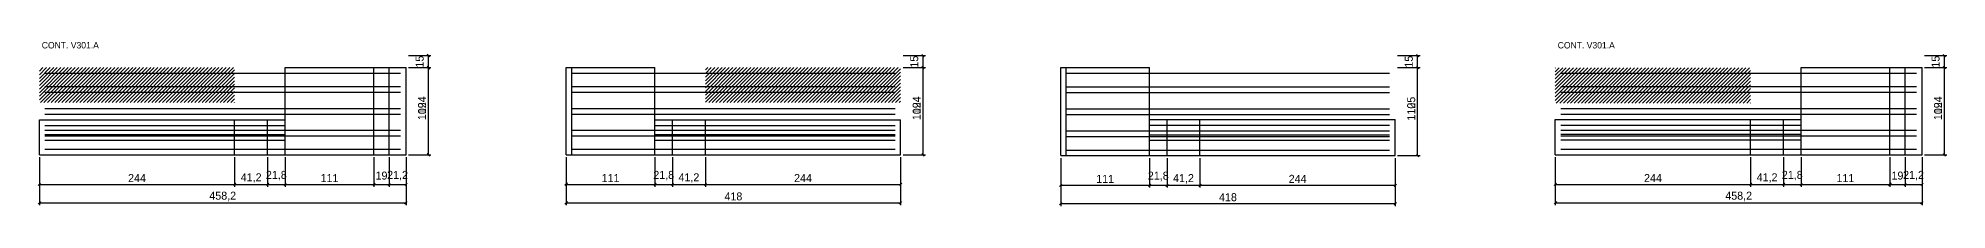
# Model space of a CAD drawing. Extents: x -2 to 4824, y -323 to -118.
# Drawn here: x 2439 to 4824, y -323 to -118 of the extents above; entities that cross this region are included whole.
import ezdxf

# ---------------------------------------------------------------- set-up
doc = ezdxf.new("R2010")
doc.units = 0
for name, color, linetype in [('COTA', 241, 'Continuous'), ('NOMENCLATURA', 7, 'Continuous'), ('Painéis', 200, 'Continuous'), ('Reaproveitamento', 251, 'Continuous'), ('SARR_2.2x7', 40, 'Continuous')]:
    doc.layers.add(name, color=color, linetype=linetype)
doc.dimstyles.new('PAINEL', dxfattribs={"dimtxt": 10, "dimasz": 3, "dimexe": 3, "dimexo": 3, "dimgap": 3, "dimtad": 1, "dimblk": 'OBLIQUE', "dimblk1": 'OBLIQUE', "dimcen": 2.5, "dimclrd": 4, "dimclre": 4, "dimclrt": 240, "dimazin": 3, "dimtfac": 1, "dimtmove": 0, "dimatfit": 3})

# ---------------------------------------------------------------- blocks, each defined once
blk = doc.blocks.new('_OBLIQUE')
at = {"color": 0, "linetype": 'BYBLOCK'}
blk.add_line((-0.5, -0.5), (0.5, 0.5), dxfattribs=at)

msp = doc.modelspace()

# ---------------------------------------------------------------- hatches: boundary and pattern name
at = {"layer": 'Reaproveitamento'}
h = msp.add_hatch(dxfattribs=at)
h.set_pattern_fill('ANSI31')
h.paths.add_polyline_path([(2440.9, -193.6), (2684.9, -193.6), (2684.9, -150), (2440.9, -150)])
h = msp.add_hatch(dxfattribs=at)
h.set_pattern_fill('ANSI31')
h.paths.add_polyline_path([(3273.1, -193.6), (3517.1, -193.6), (3517.1, -150), (3273.1, -150)])
h = msp.add_hatch(dxfattribs=at)
h.set_pattern_fill('ANSI31')
h.paths.add_polyline_path([(4335.1, -194.3), (4579.1, -194.3), (4579.1, -150.3), (4335.1, -150.3)])

# ---------------------------------------------------------------- linework, layer by layer
at = {"layer": 'Painéis'}
for p, q in [((2747.9, -259), (2747.9, -150)), ((2747.9, -150), (2858.9, -150)), ((2858.9, -259), (2858.9, -150)), ((2858.9, -150), (2877.9, -150)), ((2877.9, -259), (2877.9, -150)), ((2877.9, -150), (2899.1, -150)), ((2899.1, -259), (2899.1, -150)), ((3099.1, -150), (3210.1, -150)), ((3099.1, -259), (3099.1, -150)), ((3210.1, -259), (3210.1, -150)), ((3717.1, -150), (3828.1, -150)), ((3717.1, -260), (3717.1, -150)), ((3828.1, -260), (3828.1, -150)), ((4642.1, -259), (4642.1, -150)), ((4642.1, -150), (4753.1, -150)), ((4753.1, -259), (4753.1, -150)), ((4753.1, -150), (4772.1, -150)), ((4772.1, -259), (4772.1, -150)), ((4772.1, -150), (4793.3, -150)), ((4793.3, -259), (4793.3, -150)), ((2440.9, -215.4), (2684.9, -215.4)), ((2440.9, -259), (2440.9, -215.4)), ((2684.9, -259), (2684.9, -215.4)), ((2684.9, -215.4), (2726.1, -215.4)), ((2726.1, -259), (2726.1, -215.4)), ((2726.1, -215.4), (2747.9, -215.4)), ((3210.1, -215.4), (3231.9, -215.4)), ((3231.9, -259), (3231.9, -215.4)), ((3231.9, -215.4), (3273.1, -215.4)), ((3273.1, -259), (3273.1, -215.4)), ((3273.1, -215.4), (3517.1, -215.4)), ((3517.1, -259), (3517.1, -215.4)), ((3828.1, -214.7), (3849.9, -214.7)), ((3849.9, -260), (3849.9, -214.7)), ((3849.9, -214.7), (3891.1, -214.7)), ((3891.1, -260), (3891.1, -214.7)), ((3891.1, -214.7), (4135.1, -214.7)), ((4135.1, -260), (4135.1, -214.7)), ((4335.1, -214.7), (4579.1, -214.7)), ((4335.1, -259), (4335.1, -214.7)), ((4579.1, -259), (4579.1, -214.7)), ((4579.1, -214.7), (4620.3, -214.7)), ((4620.3, -259), (4620.3, -214.7)), ((4620.3, -214.7), (4642.1, -214.7)), ((2440.9, -259), (2684.9, -259)), ((2684.9, -259), (2726.1, -259)), ((2726.1, -259), (2747.9, -259)), ((2747.9, -259), (2858.9, -259)), ((2858.9, -259), (2877.9, -259)), ((2877.9, -259), (2899.1, -259)), ((3099.1, -259), (3210.1, -259)), ((3210.1, -259), (3231.9, -259)), ((3231.9, -259), (3273.1, -259)), ((3273.1, -259), (3517.1, -259)), ((3717.1, -260), (3828.1, -260)), ((3828.1, -260), (3849.9, -260)), ((3849.9, -260), (3891.1, -260)), ((3891.1, -260), (4135.1, -260)), ((4335.1, -259), (4579.1, -259)), ((4579.1, -259), (4620.3, -259)), ((4620.3, -259), (4642.1, -259)), ((4642.1, -259), (4753.1, -259)), ((4753.1, -259), (4772.1, -259)), ((4772.1, -259), (4793.3, -259))]:
    msp.add_line(p, q, dxfattribs=at)
at = {"layer": 'SARR_2.2x7'}
for p, q in [((3106.1, -259), (3106.1, -150)), ((3724.1, -260), (3724.1, -150))]:
    msp.add_line(p, q, dxfattribs=at)
for points in [[(2447.9, -157), (2684.9, -157)], [(2684.9, -157), (2726.1, -157)], [(2726.1, -157), (2747.9, -157)], [(2747.9, -157), (2858.9, -157)], [(2747.9, -157), (2858.9, -157)], [(2858.9, -157), (2877.9, -157)], [(2858.9, -157), (2877.9, -157)], [(2877.9, -157), (2892.1, -157)], [(2877.9, -157), (2892.1, -157)], [(3106.1, -157), (3210.1, -157)], [(3106.1, -157), (3210.1, -157)], [(3210.1, -157), (3231.9, -157)], [(3231.9, -157), (3273.1, -157)], [(3273.1, -157), (3510.1, -157)], [(3724.1, -157), (3828.1, -157)], [(3724.1, -157), (3828.1, -157)], [(3828.1, -157), (3849.9, -157)], [(3849.9, -157), (3891.1, -157)], [(3891.1, -157), (4128.1, -157)], [(4342.1, -157), (4579.1, -157)], [(4579.1, -157), (4620.3, -157)], [(4620.3, -157), (4642.1, -157)], [(4642.1, -157), (4753.1, -157)], [(4642.1, -157), (4753.1, -157)], [(4753.1, -157), (4772.1, -157)], [(4753.1, -157), (4772.1, -157)], [(4772.1, -157), (4786.3, -157)], [(4772.1, -157), (4786.3, -157)], [(2447.9, -173.75), (2684.9, -173.75)], [(2447.9, -180.75), (2684.9, -180.75)], [(2684.9, -173.75), (2726.1, -173.75)], [(2684.9, -180.75), (2726.1, -180.75)], [(2726.1, -173.75), (2747.9, -173.75)], [(2726.1, -180.75), (2747.9, -180.75)], [(2747.9, -173.75), (2858.9, -173.75)], [(2747.9, -173.75), (2858.9, -173.75)], [(2747.9, -180.75), (2858.9, -180.75)], [(2747.9, -180.75), (2858.9, -180.75)], [(2858.9, -173.75), (2877.9, -173.75)], [(2858.9, -173.75), (2877.9, -173.75)], [(2858.9, -180.75), (2877.9, -180.75)], [(2858.9, -180.75), (2877.9, -180.75)], [(2877.9, -173.75), (2892.1, -173.75)], [(2877.9, -173.75), (2892.1, -173.75)], [(2877.9, -180.75), (2892.1, -180.75)], [(2877.9, -180.75), (2892.1, -180.75)], [(3106.1, -173.75), (3210.1, -173.75)], [(3106.1, -173.75), (3210.1, -173.75)], [(3106.1, -180.75), (3210.1, -180.75)], [(3106.1, -180.75), (3210.1, -180.75)], [(3210.1, -173.75), (3231.9, -173.75)], [(3210.1, -180.75), (3231.9, -180.75)], [(3231.9, -173.75), (3273.1, -173.75)], [(3231.9, -180.75), (3273.1, -180.75)], [(3273.1, -173.75), (3510.1, -173.75)], [(3273.1, -180.75), (3510.1, -180.75)], [(3724.1, -174), (3828.1, -174)], [(3724.1, -174), (3828.1, -174)], [(3724.1, -181), (3828.1, -181)], [(3724.1, -181), (3828.1, -181)], [(3828.1, -174), (3849.9, -174)], [(3828.1, -181), (3849.9, -181)], [(3849.9, -174), (3891.1, -174)], [(3849.9, -181), (3891.1, -181)], [(3891.1, -174), (4128.1, -174)], [(3891.1, -181), (4128.1, -181)], [(4342.1, -173.75), (4579.1, -173.75)], [(4342.1, -180.75), (4579.1, -180.75)], [(4579.1, -173.75), (4620.3, -173.75)], [(4579.1, -180.75), (4620.3, -180.75)], [(4620.3, -173.75), (4642.1, -173.75)], [(4620.3, -180.75), (4642.1, -180.75)], [(4642.1, -173.75), (4753.1, -173.75)], [(4642.1, -173.75), (4753.1, -173.75)], [(4642.1, -180.75), (4753.1, -180.75)], [(4642.1, -180.75), (4753.1, -180.75)], [(4753.1, -173.75), (4772.1, -173.75)], [(4753.1, -173.75), (4772.1, -173.75)], [(4753.1, -180.75), (4772.1, -180.75)], [(4753.1, -180.75), (4772.1, -180.75)], [(4772.1, -173.75), (4786.3, -173.75)], [(4772.1, -173.75), (4786.3, -173.75)], [(4772.1, -180.75), (4786.3, -180.75)], [(4772.1, -180.75), (4786.3, -180.75)], [(2447.9, -201), (2684.9, -201)], [(2447.9, -208), (2684.9, -208)], [(2684.9, -201), (2726.1, -201)], [(2684.9, -208), (2726.1, -208)], [(2726.1, -201), (2747.9, -201)], [(2726.1, -208), (2747.9, -208)], [(2747.9, -201), (2858.9, -201)], [(2747.9, -201), (2858.9, -201)], [(2747.9, -208), (2858.9, -208)], [(2747.9, -208), (2858.9, -208)], [(2858.9, -201), (2877.9, -201)], [(2858.9, -201), (2877.9, -201)], [(2858.9, -208), (2877.9, -208)], [(2858.9, -208), (2877.9, -208)], [(2877.9, -201), (2892.1, -201)], [(2877.9, -201), (2892.1, -201)], [(2877.9, -208), (2892.1, -208)], [(2877.9, -208), (2892.1, -208)], [(3106.1, -201), (3210.1, -201)], [(3106.1, -201), (3210.1, -201)], [(3106.1, -208), (3210.1, -208)], [(3106.1, -208), (3210.1, -208)], [(3210.1, -201), (3231.9, -201)], [(3210.1, -208), (3231.9, -208)], [(3231.9, -201), (3273.1, -201)], [(3231.9, -208), (3273.1, -208)], [(3273.1, -201), (3510.1, -201)], [(3273.1, -208), (3510.1, -208)], [(3724.1, -201.5), (3828.1, -201.5)], [(3724.1, -201.5), (3828.1, -201.5)], [(3724.1, -208.5), (3828.1, -208.5)], [(3724.1, -208.5), (3828.1, -208.5)], [(3828.1, -201.5), (3849.9, -201.5)], [(3828.1, -208.5), (3849.9, -208.5)], [(3849.9, -201.5), (3891.1, -201.5)], [(3849.9, -208.5), (3891.1, -208.5)], [(3891.1, -201.5), (4128.1, -201.5)], [(3891.1, -208.5), (4128.1, -208.5)], [(4342.1, -201), (4579.1, -201)], [(4342.1, -208), (4579.1, -208)], [(4579.1, -201), (4620.3, -201)], [(4579.1, -208), (4620.3, -208)], [(4620.3, -201), (4642.1, -201)], [(4620.3, -208), (4642.1, -208)], [(4642.1, -201), (4753.1, -201)], [(4642.1, -201), (4753.1, -201)], [(4642.1, -208), (4753.1, -208)], [(4642.1, -208), (4753.1, -208)], [(4753.1, -201), (4772.1, -201)], [(4753.1, -201), (4772.1, -201)], [(4753.1, -208), (4772.1, -208)], [(4753.1, -208), (4772.1, -208)], [(4772.1, -201), (4786.3, -201)], [(4772.1, -201), (4786.3, -201)], [(4772.1, -208), (4786.3, -208)], [(4772.1, -208), (4786.3, -208)], [(2447.9, -222.4), (2684.9, -222.4)], [(2447.9, -228.25), (2684.9, -228.25)], [(2447.9, -233.7), (2684.9, -233.7)], [(2447.9, -235.25), (2684.9, -235.25)], [(2684.9, -222.4), (2726.1, -222.4)], [(2684.9, -228.25), (2726.1, -228.25)], [(2684.9, -233.7), (2726.1, -233.7)], [(2684.9, -235.25), (2726.1, -235.25)], [(2726.1, -222.4), (2747.9, -222.4)], [(2726.1, -228.25), (2747.9, -228.25)], [(2726.1, -233.7), (2747.9, -233.7)], [(2726.1, -235.25), (2747.9, -235.25)], [(2747.9, -228.25), (2858.9, -228.25)], [(2747.9, -228.25), (2858.9, -228.25)], [(2747.9, -235.25), (2858.9, -235.25)], [(2747.9, -235.25), (2858.9, -235.25)], [(2858.9, -228.25), (2877.9, -228.25)], [(2858.9, -228.25), (2877.9, -228.25)], [(2858.9, -235.25), (2877.9, -235.25)], [(2858.9, -235.25), (2877.9, -235.25)], [(2877.9, -228.25), (2892.1, -228.25)], [(2877.9, -228.25), (2892.1, -228.25)], [(2877.9, -235.25), (2892.1, -235.25)], [(2877.9, -235.25), (2892.1, -235.25)], [(3106.1, -228.25), (3210.1, -228.25)], [(3106.1, -228.25), (3210.1, -228.25)], [(3106.1, -235.25), (3210.1, -235.25)], [(3106.1, -235.25), (3210.1, -235.25)], [(3210.1, -222.4), (3231.9, -222.4)], [(3210.1, -228.25), (3231.9, -228.25)], [(3210.1, -233.7), (3231.9, -233.7)], [(3210.1, -235.25), (3231.9, -235.25)], [(3231.9, -222.4), (3273.1, -222.4)], [(3231.9, -228.25), (3273.1, -228.25)], [(3231.9, -233.7), (3273.1, -233.7)], [(3231.9, -235.25), (3273.1, -235.25)], [(3273.1, -222.4), (3510.1, -222.4)], [(3273.1, -228.25), (3510.1, -228.25)], [(3273.1, -233.7), (3510.1, -233.7)], [(3273.1, -235.25), (3510.1, -235.25)], [(3724.1, -229), (3828.1, -229)], [(3724.1, -229), (3828.1, -229)], [(3724.1, -236), (3828.1, -236)], [(3724.1, -236), (3828.1, -236)], [(3828.1, -221.7), (3849.9, -221.7)], [(3828.1, -229), (3849.9, -229)], [(3828.1, -233.85), (3849.9, -233.85)], [(3828.1, -236), (3849.9, -236)], [(3849.9, -221.7), (3891.1, -221.7)], [(3849.9, -229), (3891.1, -229)], [(3849.9, -233.85), (3891.1, -233.85)], [(3849.9, -236), (3891.1, -236)], [(3891.1, -221.7), (4128.1, -221.7)], [(3891.1, -229), (4128.1, -229)], [(3891.1, -233.85), (4128.1, -233.85)], [(3891.1, -236), (4128.1, -236)], [(4342.1, -221.7), (4579.1, -221.7)], [(4342.1, -228.25), (4579.1, -228.25)], [(4342.1, -233.35), (4579.1, -233.35)], [(4342.1, -235.25), (4579.1, -235.25)], [(4579.1, -221.7), (4620.3, -221.7)], [(4579.1, -228.25), (4620.3, -228.25)], [(4579.1, -233.35), (4620.3, -233.35)], [(4579.1, -235.25), (4620.3, -235.25)], [(4620.3, -221.7), (4642.1, -221.7)], [(4620.3, -228.25), (4642.1, -228.25)], [(4620.3, -233.35), (4642.1, -233.35)], [(4620.3, -235.25), (4642.1, -235.25)], [(4642.1, -228.25), (4753.1, -228.25)], [(4642.1, -228.25), (4753.1, -228.25)], [(4642.1, -235.25), (4753.1, -235.25)], [(4642.1, -235.25), (4753.1, -235.25)], [(4753.1, -228.25), (4772.1, -228.25)], [(4753.1, -228.25), (4772.1, -228.25)], [(4753.1, -235.25), (4772.1, -235.25)], [(4753.1, -235.25), (4772.1, -235.25)], [(4772.1, -228.25), (4786.3, -228.25)], [(4772.1, -228.25), (4786.3, -228.25)], [(4772.1, -235.25), (4786.3, -235.25)], [(4772.1, -235.25), (4786.3, -235.25)], [(2447.9, -240.7), (2684.9, -240.7)], [(2447.9, -252), (2684.9, -252)], [(2447.9, -252), (2684.9, -252)], [(2684.9, -240.7), (2726.1, -240.7)], [(2684.9, -252), (2726.1, -252)], [(2684.9, -252), (2726.1, -252)], [(2726.1, -240.7), (2747.9, -240.7)], [(2726.1, -252), (2747.9, -252)], [(2726.1, -252), (2747.9, -252)], [(2747.9, -252), (2858.9, -252)], [(2747.9, -252), (2858.9, -252)], [(2858.9, -252), (2877.9, -252)], [(2858.9, -252), (2877.9, -252)], [(2877.9, -252), (2892.1, -252)], [(2877.9, -252), (2892.1, -252)], [(3106.1, -252), (3210.1, -252)], [(3106.1, -252), (3210.1, -252)], [(3210.1, -240.7), (3231.9, -240.7)], [(3210.1, -252), (3231.9, -252)], [(3210.1, -252), (3231.9, -252)], [(3231.9, -240.7), (3273.1, -240.7)], [(3231.9, -252), (3273.1, -252)], [(3231.9, -252), (3273.1, -252)], [(3273.1, -240.7), (3510.1, -240.7)], [(3273.1, -252), (3510.1, -252)], [(3273.1, -252), (3510.1, -252)], [(3724.1, -253), (3828.1, -253)], [(3724.1, -253), (3828.1, -253)], [(3828.1, -240.85), (3849.9, -240.85)], [(3828.1, -253), (3849.9, -253)], [(3828.1, -253), (3849.9, -253)], [(3849.9, -240.85), (3891.1, -240.85)], [(3849.9, -253), (3891.1, -253)], [(3849.9, -253), (3891.1, -253)], [(3891.1, -240.85), (4128.1, -240.85)], [(3891.1, -253), (4128.1, -253)], [(3891.1, -253), (4128.1, -253)], [(4342.1, -240.35), (4579.1, -240.35)], [(4342.1, -252), (4579.1, -252)], [(4342.1, -252), (4579.1, -252)], [(4579.1, -240.35), (4620.3, -240.35)], [(4579.1, -252), (4620.3, -252)], [(4579.1, -252), (4620.3, -252)], [(4620.3, -240.35), (4642.1, -240.35)], [(4620.3, -252), (4642.1, -252)], [(4620.3, -252), (4642.1, -252)], [(4642.1, -252), (4753.1, -252)], [(4642.1, -252), (4753.1, -252)], [(4753.1, -252), (4772.1, -252)], [(4753.1, -252), (4772.1, -252)], [(4772.1, -252), (4786.3, -252)], [(4772.1, -252), (4786.3, -252)]]:
    msp.add_lwpolyline(points, dxfattribs=at)

# ---------------------------------------------------------------- texts
at = {"layer": 'NOMENCLATURA'}
for p in [(2443.9, -126), (4338.1, -126)]:
    msp.add_text('CONT. V301.A', height=8, dxfattribs=at).set_placement(p)

# ---------------------------------------------------------------- dimensions: what is measured, and where the dimension line sits
at = {"layer": 'COTA'}
for base, p1, p2 in [((2927.1, -259), (2899.1, -259), (2899.1, -135)), ((2927.1, -150), (2899.1, -150), (2899.1, -135)), ((3545.1, -259), (3517.1, -259), (3517.1, -135)), ((3545.1, -150), (3517.1, -150), (3517.1, -135)), ((4163.1, -260), (4135.1, -260), (4135.1, -135)), ((4163.1, -150), (4135.1, -150), (4135.1, -135)), ((4821.3, -259), (4793.3, -259), (4793.3, -135)), ((4821.3, -150), (4793.3, -150), (4793.3, -135)), ((2927.1, -259), (2899.1, -259), (2899.1, -150)), ((3545.1, -259), (3517.1, -259), (3517.1, -150)), ((4163.1, -260), (4135.1, -260), (4135.1, -150)), ((4821.3, -259), (4793.3, -259), (4793.3, -150))]:
    msp.add_linear_dim(base=base, p1=p1, p2=p2, angle=90, dimstyle='PAINEL', dxfattribs=at).render()
for base, p1, p2 in [((2440.9, -296), (2440.9, -259), (2684.9, -259)), ((2440.9, -319), (2440.9, -259), (2899.1, -259)), ((2684.9, -296), (2684.9, -259), (2726.1, -259)), ((2726.1, -296), (2726.1, -259), (2747.9, -259)), ((2747.9, -296), (2747.9, -259), (2858.9, -259)), ((2858.9, -296), (2858.9, -259), (2877.9, -259)), ((2877.9, -296), (2877.9, -259), (2899.1, -259)), ((3099.1, -296), (3099.1, -259), (3210.1, -259)), ((3099.1, -319), (3099.1, -259), (3517.1, -259)), ((3210.1, -296), (3210.1, -259), (3231.9, -259)), ((3231.9, -296), (3231.9, -259), (3273.1, -259)), ((3273.1, -296), (3273.1, -259), (3517.1, -259)), ((3717.1, -297), (3717.1, -260), (3828.1, -260)), ((3717.1, -320), (3717.1, -260), (4135.1, -260)), ((3828.1, -297), (3828.1, -260), (3849.9, -260)), ((3849.9, -297), (3849.9, -260), (3891.1, -260)), ((3891.1, -297), (3891.1, -260), (4135.1, -260)), ((4335.1, -296), (4335.1, -259), (4579.1, -259)), ((4335.1, -319), (4335.1, -259), (4793.3, -259)), ((4579.1, -296), (4579.1, -259), (4620.3, -259)), ((4620.3, -296), (4620.3, -259), (4642.1, -259)), ((4642.1, -296), (4642.1, -259), (4753.1, -259)), ((4753.1, -296), (4753.1, -259), (4772.1, -259)), ((4772.1, -296), (4772.1, -259), (4793.3, -259))]:
    msp.add_linear_dim(base=base, p1=p1, p2=p2, dimstyle='PAINEL', dxfattribs=at).render()

doc.saveas('drawing.dxf')
